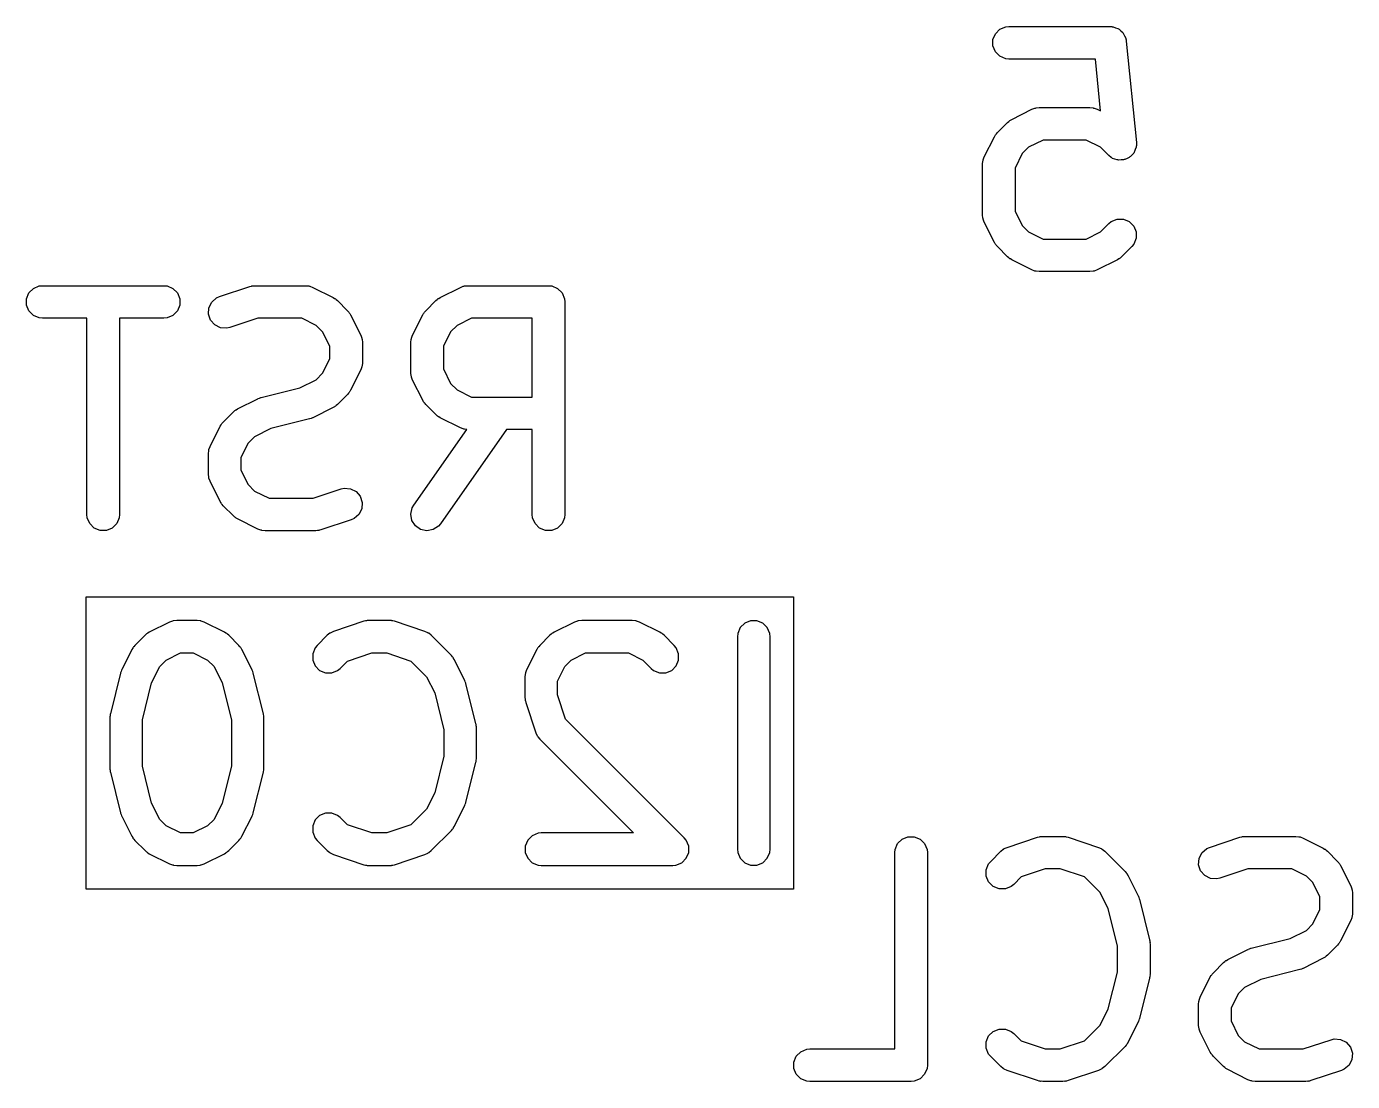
# Model space of a CAD drawing. Extents: x 172.1 to 201.5, y -105.2 to -85.7.
# Drawn here: x 172.11 to 178.35, y -90.67 to -85.71 of the extents above; entities that cross this region are included whole.
import ezdxf

# ---------------------------------------------------------------- set-up
doc = ezdxf.new("R2010")
doc.units = 0
doc.layers.add('BLACK', color=7, linetype='CONTINUOUS')

msp = doc.modelspace()

# ---------------------------------------------------------------- linework, layer by layer
at = {"layer": 'BLACK', "linetype": 'CONTINUOUS'}
for p, q in [((176.656027, -85.773539), (176.66745, -85.745962)), ((176.66745, -85.745962), (176.688556, -85.724856)), ((176.688556, -85.724856), (176.716133, -85.713433)), ((176.716133, -85.713433), (176.731057, -85.711963)), ((176.731057, -85.711963), (177.207247, -85.711963)), ((177.207247, -85.711963), (177.212765, -85.712506)), ((177.212765, -85.712506), (177.214631, -85.71232)), ((177.214631, -85.71232), (177.216453, -85.712869)), ((177.216453, -85.712869), (177.222171, -85.713433)), ((177.222171, -85.713433), (177.232503, -85.717712)), ((177.232503, -85.717712), (177.243208, -85.720943)), ((177.243208, -85.720943), (177.246188, -85.723381)), ((177.246188, -85.723381), (177.249748, -85.724856)), ((177.249748, -85.724856), (177.257657, -85.732765)), ((177.257657, -85.732765), (177.266309, -85.739844)), ((177.266309, -85.739844), (177.268129, -85.743237)), ((177.268129, -85.743237), (177.270854, -85.745962)), ((177.270854, -85.745962), (177.275132, -85.756291)), ((177.275132, -85.756291), (177.28042, -85.766147)), ((177.28042, -85.766147), (177.281549, -85.771782)), ((176.656027, -85.803387), (176.656027, -85.773539)), ((176.66745, -85.830964), (176.656027, -85.803387)), ((177.281549, -85.771782), (177.282277, -85.773539)), ((177.282277, -85.773539), (177.282277, -85.775412)), ((177.282277, -85.775412), (177.283367, -85.780851)), ((177.283367, -85.780851), (177.330986, -86.257041)), ((176.688556, -85.85207), (176.66745, -85.830964)), ((176.716133, -85.863493), (176.688556, -85.85207)), ((176.731057, -85.864963), (176.716133, -85.863493)), ((177.138016, -85.864963), (176.731057, -85.864963)), ((177.162429, -86.109095), (177.138016, -85.864963)), ((176.744464, -86.14861), (176.839702, -86.100991)), ((176.839702, -86.100991), (176.853708, -86.095632)), ((176.853708, -86.095632), (176.856449, -86.095437)), ((176.856449, -86.095437), (176.85899, -86.094385)), ((176.85899, -86.094385), (176.873914, -86.092915)), ((176.873914, -86.092915), (177.112009, -86.092915)), ((177.112009, -86.092915), (177.126933, -86.094385)), ((177.126933, -86.094385), (177.129473, -86.095437)), ((177.129473, -86.095437), (177.132215, -86.095632)), ((177.132215, -86.095632), (177.146221, -86.100991)), ((177.146221, -86.100991), (177.162429, -86.109095)), ((176.676963, -86.210559), (176.724582, -86.162941)), ((176.724582, -86.162941), (176.730448, -86.158125)), ((176.730448, -86.158125), (176.731773, -86.156599)), ((176.731773, -86.156599), (176.734074, -86.15515)), ((176.734074, -86.15515), (176.736174, -86.153427)), ((176.736174, -86.153427), (176.738039, -86.152654)), ((176.738039, -86.152654), (176.744464, -86.14861)), ((176.615014, -86.325679), (176.662633, -86.230441)), ((176.662633, -86.230441), (176.666678, -86.224014)), ((176.666678, -86.224014), (176.66745, -86.222152)), ((176.66745, -86.222152), (176.669171, -86.220053)), ((176.669171, -86.220053), (176.670622, -86.21775)), ((176.670622, -86.21775), (176.672148, -86.216425)), ((176.672148, -86.216425), (176.676963, -86.210559)), ((176.891974, -86.245915), (176.82399, -86.279906)), ((177.093949, -86.245915), (176.891974, -86.245915)), ((177.161931, -86.279906), (177.093949, -86.245915)), ((177.330986, -86.257041), (177.331009, -86.272037)), ((176.609655, -86.339685), (176.615014, -86.325679)), ((176.793929, -86.309968), (176.759938, -86.377951)), ((176.82399, -86.279906), (176.793929, -86.309968)), ((177.200772, -86.318746), (177.161931, -86.279906)), ((177.212364, -86.32826), (177.200772, -86.318746)), ((177.215925, -86.329735), (177.212364, -86.32826)), ((177.218905, -86.332173), (177.215925, -86.329735)), ((177.297367, -86.32826), (177.28704, -86.332536)), ((177.300091, -86.325535), (177.297367, -86.32826)), ((177.303485, -86.323715), (177.300091, -86.325535)), ((177.310563, -86.315063), (177.303485, -86.323715)), ((177.318473, -86.307154), (177.310563, -86.315063)), ((177.319947, -86.303594), (177.318473, -86.307154)), ((177.322386, -86.300614), (177.319947, -86.303594)), ((177.325617, -86.289904), (177.322386, -86.300614)), ((177.329895, -86.279577), (177.325617, -86.289904)), ((177.331009, -86.272037), (177.329895, -86.275728)), ((177.329895, -86.275728), (177.329895, -86.279577)), ((176.606938, -86.359891), (176.608408, -86.344967)), ((176.606938, -86.597986), (176.606938, -86.359891)), ((176.608408, -86.344967), (176.60946, -86.342426)), ((176.60946, -86.342426), (176.609655, -86.339685)), ((176.759938, -86.377951), (176.759938, -86.579926)), ((177.229611, -86.335403), (177.218905, -86.332173)), ((177.239941, -86.339682), (177.229611, -86.335403)), ((177.24379, -86.339682), (177.239941, -86.339682)), ((177.247482, -86.340796), (177.24379, -86.339682)), ((177.258622, -86.339682), (177.247482, -86.340796)), ((177.26979, -86.339682), (177.258622, -86.339682)), ((177.273344, -86.338209), (177.26979, -86.339682)), ((177.277182, -86.337826), (177.273344, -86.338209)), ((177.28704, -86.332536), (177.277182, -86.337826)), ((176.608408, -86.61291), (176.606938, -86.597986)), ((176.60946, -86.61545), (176.608408, -86.61291)), ((176.609655, -86.618192), (176.60946, -86.61545)), ((176.615014, -86.632198), (176.609655, -86.618192)), ((176.662633, -86.727436), (176.615014, -86.632198)), ((176.759938, -86.579926), (176.79393, -86.64791)), ((177.161932, -86.677971), (177.200772, -86.639131)), ((177.200772, -86.639131), (177.212364, -86.629617)), ((177.212364, -86.629617), (177.239941, -86.618195)), ((177.239941, -86.618195), (177.269789, -86.618194)), ((177.269789, -86.618194), (177.297367, -86.629617)), ((177.297367, -86.629617), (177.318473, -86.650722)), ((176.79393, -86.64791), (176.82399, -86.677971)), ((176.82399, -86.677971), (176.891974, -86.711963)), ((177.093949, -86.711963), (177.161932, -86.677971)), ((177.318473, -86.650722), (177.329895, -86.678299)), ((177.329895, -86.678299), (177.329896, -86.708148)), ((176.666675, -86.733858), (176.662633, -86.727436)), ((176.667449, -86.735725), (176.666675, -86.733858)), ((176.669173, -86.737826), (176.667449, -86.735725)), ((176.670622, -86.740127), (176.669173, -86.737826)), ((176.672148, -86.74145), (176.670622, -86.740127)), ((176.676963, -86.747317), (176.672148, -86.74145)), ((176.724582, -86.794937), (176.676963, -86.747317)), ((176.891974, -86.711963), (177.093949, -86.711963)), ((177.30896, -86.747317), (177.261341, -86.794937)), ((177.318473, -86.735725), (177.30896, -86.747317)), ((177.329896, -86.708148), (177.318473, -86.735725)), ((176.730448, -86.799752), (176.724582, -86.794937)), ((176.731773, -86.801279), (176.730448, -86.799752)), ((176.734074, -86.802727), (176.731773, -86.801279)), ((176.736174, -86.804451), (176.734074, -86.802727)), ((176.738039, -86.805223), (176.736174, -86.804451)), ((176.744464, -86.809268), (176.738039, -86.805223)), ((176.839702, -86.856887), (176.744464, -86.809268)), ((177.241459, -86.809268), (177.146221, -86.856887)), ((177.247883, -86.805223), (177.241459, -86.809268)), ((177.249749, -86.804451), (177.247883, -86.805223)), ((177.251848, -86.802727), (177.249749, -86.804451)), ((177.25415, -86.801279), (177.251848, -86.802727)), ((177.255474, -86.799752), (177.25415, -86.801279)), ((177.261341, -86.794937), (177.255474, -86.799752)), ((176.853708, -86.862246), (176.839702, -86.856887)), ((176.856449, -86.86244), (176.853708, -86.862246)), ((176.85899, -86.863493), (176.856449, -86.86244)), ((176.873914, -86.864963), (176.85899, -86.863493)), ((177.112009, -86.864963), (176.873914, -86.864963)), ((177.126933, -86.863493), (177.112009, -86.864963)), ((177.129473, -86.86244), (177.126933, -86.863493)), ((177.132215, -86.862246), (177.129473, -86.86244)), ((177.146221, -86.856887), (177.132215, -86.862246)), ((172.121088, -86.965162), (172.142194, -86.944056)), ((172.142194, -86.944056), (172.169771, -86.932633)), ((172.169771, -86.932633), (172.184695, -86.931163)), ((172.184695, -86.931163), (172.756123, -86.931163)), ((172.756123, -86.931163), (172.771047, -86.932633)), ((172.771047, -86.932633), (172.798624, -86.944056)), ((172.798624, -86.944056), (172.81973, -86.965162)), ((173.017647, -86.982708), (173.160503, -86.935089)), ((173.160503, -86.935089), (173.167905, -86.933405)), ((173.167905, -86.933405), (173.169771, -86.932633)), ((173.169771, -86.932633), (173.172476, -86.932366)), ((173.172476, -86.932366), (173.175126, -86.931764)), ((173.175126, -86.931764), (173.17714, -86.931907)), ((173.17714, -86.931907), (173.184695, -86.931163)), ((173.184695, -86.931163), (173.42279, -86.931163)), ((173.42279, -86.931163), (173.437714, -86.932633)), ((173.437714, -86.932633), (173.440254, -86.933685)), ((173.440254, -86.933685), (173.442996, -86.93388)), ((173.442996, -86.93388), (173.457002, -86.939239)), ((173.457002, -86.939239), (173.55224, -86.986858)), ((174.055245, -86.986858), (174.150483, -86.939239)), ((174.150483, -86.939239), (174.164489, -86.93388)), ((174.164489, -86.93388), (174.16723, -86.933685)), ((174.16723, -86.933685), (174.169771, -86.932633)), ((174.169771, -86.932633), (174.184695, -86.931163)), ((174.184695, -86.931163), (174.565647, -86.931163)), ((174.565647, -86.931163), (174.580571, -86.932633)), ((174.580571, -86.932633), (174.608148, -86.944056)), ((174.608148, -86.944056), (174.629254, -86.965162)), ((172.109665, -86.992739), (172.121088, -86.965162)), ((172.109665, -87.022587), (172.109665, -86.992739)), ((172.81973, -86.965162), (172.831153, -86.992739)), ((172.831153, -86.992739), (172.831153, -87.022587)), ((172.968055, -87.035076), (172.981404, -87.008379)), ((172.981404, -87.008379), (173.003953, -86.988822)), ((173.003953, -86.988822), (173.017647, -86.982708)), ((173.55224, -86.986858), (173.558666, -86.990903)), ((173.558666, -86.990903), (173.560529, -86.991675)), ((173.560529, -86.991675), (173.562627, -86.993396)), ((173.562627, -86.993396), (173.564931, -86.994847)), ((173.564931, -86.994847), (173.566255, -86.996373)), ((173.566255, -86.996373), (173.572122, -87.001188)), ((173.572122, -87.001188), (173.61974, -87.048807)), ((173.987744, -87.048807), (174.035363, -87.001189)), ((174.035363, -87.001189), (174.041229, -86.996373)), ((174.041229, -86.996373), (174.042554, -86.994847)), ((174.042554, -86.994847), (174.044855, -86.993398)), ((174.044855, -86.993398), (174.046955, -86.991675)), ((174.046955, -86.991675), (174.04882, -86.990902)), ((174.04882, -86.990902), (174.055245, -86.986858)), ((174.629254, -86.965162), (174.640677, -86.992739)), ((174.640677, -86.992739), (174.642147, -87.007663)), ((174.642147, -87.007663), (174.642147, -88.007663)), ((172.121088, -87.050164), (172.109665, -87.022587)), ((172.142194, -87.07127), (172.121088, -87.050164)), ((172.169771, -87.082693), (172.142194, -87.07127)), ((172.798624, -87.07127), (172.771047, -87.082693)), ((172.81973, -87.050164), (172.798624, -87.07127)), ((172.831153, -87.022587), (172.81973, -87.050164)), ((172.965939, -87.06485), (172.968055, -87.035076)), ((172.975378, -87.093167), (172.965939, -87.06485)), ((173.61974, -87.048807), (173.624555, -87.054673)), ((173.624555, -87.054673), (173.626082, -87.055998)), ((173.626082, -87.055998), (173.62753, -87.058299)), ((173.62753, -87.058299), (173.629254, -87.060399)), ((173.629254, -87.060399), (173.630026, -87.062264)), ((173.630026, -87.062264), (173.634071, -87.068689)), ((173.634071, -87.068689), (173.68169, -87.163927)), ((173.925795, -87.163927), (173.973414, -87.068689)), ((173.973414, -87.068689), (173.977459, -87.062262)), ((173.977459, -87.062262), (173.978231, -87.0604)), ((173.978231, -87.0604), (173.979952, -87.058301)), ((173.979952, -87.058301), (173.981403, -87.055998)), ((173.981403, -87.055998), (173.982929, -87.054673)), ((173.982929, -87.054673), (173.987744, -87.048807)), ((172.184695, -87.084163), (172.169771, -87.082693)), ((172.393909, -87.084163), (172.184695, -87.084163)), ((172.393909, -88.007663), (172.393909, -87.084163)), ((172.756123, -87.084163), (172.546909, -87.084163)), ((172.546909, -87.084163), (172.546909, -88.007663)), ((172.771047, -87.082693), (172.756123, -87.084163)), ((172.994935, -87.115716), (172.975378, -87.093167)), ((173.021632, -87.129065), (172.994935, -87.115716)), ((173.051406, -87.131181), (173.021632, -87.129065)), ((173.066029, -87.127856), (173.051406, -87.131181)), ((173.197108, -87.084163), (173.066029, -87.127856)), ((173.40473, -87.084163), (173.197108, -87.084163)), ((173.472712, -87.118154), (173.40473, -87.084163)), ((173.502774, -87.148215), (173.472712, -87.118154)), ((174.134771, -87.118154), (174.10471, -87.148216)), ((174.202755, -87.084163), (174.134771, -87.118154)), ((174.489147, -87.084163), (174.202755, -87.084163)), ((174.489147, -87.454972), (174.489147, -87.084163)), ((173.536766, -87.216199), (173.502774, -87.148215)), ((173.68169, -87.163927), (173.687049, -87.177933)), ((173.687049, -87.177933), (173.687243, -87.180674)), ((173.687243, -87.180674), (173.688296, -87.183215)), ((173.688296, -87.183215), (173.689766, -87.198139)), ((173.689766, -87.198139), (173.689766, -87.293377)), ((173.917719, -87.198139), (173.919189, -87.183215)), ((173.917719, -87.340996), (173.917719, -87.198139)), ((173.919189, -87.183215), (173.920241, -87.180674)), ((173.920241, -87.180674), (173.920436, -87.177933)), ((173.920436, -87.177933), (173.925795, -87.163927)), ((174.10471, -87.148216), (174.070719, -87.216199)), ((173.536766, -87.275317), (173.536766, -87.216199)), ((174.070719, -87.216199), (174.070719, -87.322936)), ((173.502774, -87.3433), (173.536766, -87.275317)), ((173.68169, -87.327589), (173.634071, -87.422827)), ((173.687049, -87.313583), (173.68169, -87.327589)), ((173.687243, -87.310841), (173.687049, -87.313583)), ((173.688296, -87.308301), (173.687243, -87.310841)), ((173.689766, -87.293377), (173.688296, -87.308301)), ((174.070719, -87.322936), (174.10471, -87.390918)), ((173.396088, -87.411674), (173.472712, -87.373361)), ((173.472712, -87.373361), (173.502774, -87.3433)), ((173.919189, -87.35592), (173.917719, -87.340996)), ((173.920241, -87.35846), (173.919189, -87.35592)), ((173.920436, -87.361202), (173.920241, -87.35846)), ((173.925795, -87.375208), (173.920436, -87.361202)), ((173.973414, -87.470446), (173.925795, -87.375208)), ((173.21376, -87.457256), (173.396088, -87.411674)), ((173.61974, -87.442709), (173.572122, -87.490328)), ((173.624555, -87.436842), (173.61974, -87.442709)), ((173.626082, -87.435518), (173.624555, -87.436842)), ((173.62753, -87.433216), (173.626082, -87.435518)), ((173.629254, -87.431117), (173.62753, -87.433216)), ((173.630026, -87.429251), (173.629254, -87.431117)), ((173.634071, -87.422827), (173.630026, -87.429251)), ((174.10471, -87.390918), (174.134771, -87.42098)), ((174.134771, -87.42098), (174.202755, -87.454972)), ((173.094574, -87.515484), (173.096439, -87.514711)), ((173.096439, -87.514711), (173.102864, -87.510667)), ((173.102864, -87.510667), (173.198102, -87.463048)), ((173.198102, -87.463048), (173.199196, -87.462629)), ((173.199196, -87.462629), (173.199638, -87.462302)), ((173.199638, -87.462302), (173.205892, -87.460067)), ((173.205892, -87.460067), (173.212108, -87.457689)), ((173.212108, -87.457689), (173.212657, -87.457649)), ((173.212657, -87.457649), (173.21376, -87.457256)), ((173.55224, -87.504658), (173.457002, -87.552277)), ((173.558666, -87.500612), (173.55224, -87.504658)), ((173.560529, -87.499841), (173.558666, -87.500612)), ((173.562627, -87.498119), (173.560529, -87.499841)), ((173.564931, -87.496669), (173.562627, -87.498119)), ((173.566255, -87.495142), (173.564931, -87.496669)), ((173.572122, -87.490328), (173.566255, -87.495142)), ((173.977459, -87.476872), (173.973414, -87.470446)), ((173.978231, -87.478735), (173.977459, -87.476872)), ((173.979952, -87.480833), (173.978231, -87.478735)), ((173.981403, -87.483137), (173.979952, -87.480833)), ((173.982929, -87.484461), (173.981403, -87.483137)), ((173.987744, -87.490328), (173.982929, -87.484461)), ((174.035363, -87.537946), (173.987744, -87.490328)), ((174.202755, -87.454972), (174.489147, -87.454972)), ((173.030548, -87.578482), (173.035363, -87.572616)), ((173.035363, -87.572616), (173.082982, -87.524998)), ((173.082982, -87.524998), (173.088848, -87.520182)), ((173.088848, -87.520182), (173.090173, -87.518656)), ((173.090173, -87.518656), (173.092474, -87.517207)), ((173.092474, -87.517207), (173.094574, -87.515484)), ((173.441344, -87.558069), (173.259016, -87.603651)), ((173.442446, -87.557675), (173.441344, -87.558069)), ((173.442996, -87.557636), (173.442446, -87.557675)), ((173.449211, -87.555257), (173.442996, -87.557636)), ((173.455466, -87.553023), (173.449211, -87.555257)), ((173.455907, -87.552695), (173.455466, -87.553023)), ((173.457002, -87.552277), (173.455907, -87.552695)), ((174.041229, -87.542761), (174.035363, -87.537946)), ((174.042554, -87.544288), (174.041229, -87.542761)), ((174.044855, -87.545736), (174.042554, -87.544288)), ((174.046955, -87.54746), (174.044855, -87.545736)), ((174.04882, -87.548232), (174.046955, -87.54746)), ((174.055245, -87.552277), (174.04882, -87.548232)), ((174.150483, -87.599896), (174.055245, -87.552277)), ((172.973414, -87.687736), (173.021033, -87.592498)), ((173.021033, -87.592498), (173.025078, -87.586071)), ((173.025078, -87.586071), (173.02585, -87.584209)), ((173.02585, -87.584209), (173.027571, -87.58211)), ((173.027571, -87.58211), (173.029022, -87.579807)), ((173.029022, -87.579807), (173.030548, -87.578482)), ((173.259016, -87.603651), (173.18239, -87.641963)), ((173.931548, -87.963793), (174.180884, -87.607596)), ((174.367382, -87.607972), (174.05689, -88.051533)), ((174.164489, -87.605255), (174.150483, -87.599896)), ((174.16723, -87.605449), (174.164489, -87.605255)), ((174.169771, -87.606502), (174.16723, -87.605449)), ((174.180884, -87.607596), (174.169771, -87.606502)), ((174.489147, -87.607972), (174.367382, -87.607972)), ((174.489147, -88.007663), (174.489147, -87.607972)), ((172.96786, -87.704483), (172.968055, -87.701742)), ((172.968055, -87.701742), (172.973414, -87.687736)), ((173.152329, -87.672025), (173.118338, -87.740008)), ((173.18239, -87.641963), (173.152329, -87.672025)), ((172.965338, -87.721948), (172.966808, -87.707024)), ((172.965338, -87.817186), (172.965338, -87.721948)), ((172.966808, -87.707024), (172.96786, -87.704483)), ((173.118338, -87.740008), (173.118338, -87.799126)), ((172.966808, -87.83211), (172.965338, -87.817186)), ((173.118338, -87.799126), (173.15233, -87.86711)), ((172.96786, -87.83465), (172.966808, -87.83211)), ((172.968055, -87.837392), (172.96786, -87.83465)), ((172.973414, -87.851398), (172.968055, -87.837392)), ((173.021033, -87.946636), (172.973414, -87.851398)), ((173.15233, -87.86711), (173.18239, -87.897171)), ((173.457996, -87.931163), (173.589074, -87.88747)), ((173.589074, -87.88747), (173.603697, -87.884145)), ((173.603697, -87.884145), (173.633471, -87.886261)), ((173.633471, -87.886261), (173.660168, -87.89961)), ((173.025075, -87.953058), (173.021033, -87.946636)), ((173.18239, -87.897171), (173.250374, -87.931163)), ((173.250374, -87.931163), (173.457996, -87.931163)), ((173.660168, -87.89961), (173.679726, -87.922159)), ((173.679726, -87.922159), (173.689165, -87.950476)), ((173.689165, -87.950476), (173.687048, -87.98025)), ((172.395379, -88.022587), (172.393909, -88.007663)), ((172.546909, -88.007663), (172.545439, -88.022587)), ((173.025849, -87.954925), (173.025075, -87.953058)), ((173.027573, -87.957026), (173.025849, -87.954925)), ((173.029022, -87.959327), (173.027573, -87.957026)), ((173.030548, -87.96065), (173.029022, -87.959327)), ((173.035363, -87.966517), (173.030548, -87.96065)), ((173.082982, -88.014137), (173.035363, -87.966517)), ((173.6737, -88.006947), (173.65115, -88.026504)), ((173.687048, -87.98025), (173.6737, -88.006947)), ((173.917737, -88.006005), (173.924194, -87.976862)), ((173.922925, -88.035399), (173.917737, -88.006005)), ((173.924194, -87.976862), (173.931548, -87.963793)), ((174.490617, -88.022587), (174.489147, -88.007663)), ((174.642147, -88.007663), (174.640677, -88.022587)), ((172.406802, -88.050164), (172.395379, -88.022587)), ((172.427908, -88.07127), (172.406802, -88.050164)), ((172.455485, -88.082693), (172.427908, -88.07127)), ((172.51291, -88.07127), (172.485333, -88.082693)), ((172.534016, -88.050164), (172.51291, -88.07127)), ((172.545439, -88.022587), (172.534016, -88.050164)), ((173.088848, -88.018952), (173.082982, -88.014137)), ((173.090173, -88.020479), (173.088848, -88.018952)), ((173.092474, -88.021927), (173.090173, -88.020479)), ((173.094574, -88.023651), (173.092474, -88.021927)), ((173.096439, -88.024423), (173.094574, -88.023651)), ((173.102864, -88.028468), (173.096439, -88.024423)), ((173.198102, -88.076087), (173.102864, -88.028468)), ((173.212108, -88.081446), (173.198102, -88.076087)), ((173.637457, -88.032618), (173.4946, -88.080237)), ((173.65115, -88.026504), (173.637457, -88.032618)), ((173.938966, -88.060572), (173.922925, -88.035399)), ((173.963418, -88.077688), (173.938966, -88.060572)), ((174.047128, -88.062916), (174.021955, -88.078957)), ((174.05689, -88.051533), (174.047128, -88.062916)), ((174.50204, -88.050164), (174.490617, -88.022587)), ((174.523146, -88.07127), (174.50204, -88.050164)), ((174.550723, -88.082693), (174.523146, -88.07127)), ((174.608148, -88.07127), (174.580571, -88.082693)), ((174.629254, -88.050164), (174.608148, -88.07127)), ((174.640677, -88.022587), (174.629254, -88.050164)), ((172.485333, -88.082693), (172.455485, -88.082693)), ((173.214849, -88.08164), (173.212108, -88.081446)), ((173.21739, -88.082693), (173.214849, -88.08164)), ((173.232314, -88.084163), (173.21739, -88.082693)), ((173.470409, -88.084163), (173.232314, -88.084163)), ((173.477963, -88.083418), (173.470409, -88.084163)), ((173.479977, -88.083562), (173.477963, -88.083418)), ((173.482626, -88.082959), (173.479977, -88.083562)), ((173.485333, -88.082693), (173.482626, -88.082959)), ((173.4872, -88.081919), (173.485333, -88.082693)), ((173.4946, -88.080237), (173.4872, -88.081919)), ((173.992561, -88.084145), (173.963418, -88.077688)), ((174.021955, -88.078957), (173.992561, -88.084145)), ((174.580571, -88.082693), (174.550723, -88.082693)), ((172.390856, -89.770074), (172.390856, -88.394852)), ((172.390856, -88.394852), (175.718458, -88.394852)), ((175.718458, -88.394852), (175.718458, -89.770074)), ((172.796356, -88.50868), (172.78235, -88.514039)), ((172.799097, -88.508485), (172.796356, -88.50868)), ((172.801638, -88.507433), (172.799097, -88.508485)), ((172.816562, -88.505963), (172.801638, -88.507433)), ((172.9118, -88.505963), (172.816562, -88.505963)), ((172.926724, -88.507433), (172.9118, -88.505963)), ((172.929264, -88.508485), (172.926724, -88.507433)), ((172.932006, -88.50868), (172.929264, -88.508485)), ((172.946012, -88.514039), (172.932006, -88.50868)), ((173.697132, -88.509889), (173.554276, -88.557508)), ((173.704534, -88.508205), (173.697132, -88.509889)), ((173.7064, -88.507433), (173.704534, -88.508205)), ((173.709105, -88.507166), (173.7064, -88.507433)), ((173.711755, -88.506564), (173.709105, -88.507166)), ((173.713769, -88.506707), (173.711755, -88.506564)), ((173.721324, -88.505963), (173.713769, -88.506707)), ((173.816562, -88.505963), (173.721324, -88.505963)), ((173.824116, -88.506707), (173.816562, -88.505963)), ((173.82613, -88.506564), (173.824116, -88.506707)), ((173.828779, -88.507166), (173.82613, -88.506564)), ((173.831486, -88.507433), (173.828779, -88.507166)), ((173.833353, -88.508206), (173.831486, -88.507433)), ((173.840753, -88.509889), (173.833353, -88.508206)), ((173.98361, -88.557508), (173.840753, -88.509889)), ((174.701118, -88.50868), (174.687112, -88.514039)), ((174.703859, -88.508485), (174.701118, -88.50868)), ((174.7064, -88.507433), (174.703859, -88.508485)), ((174.721324, -88.505963), (174.7064, -88.507433)), ((174.959419, -88.505963), (174.721324, -88.505963)), ((174.974343, -88.507433), (174.959419, -88.505963)), ((174.976883, -88.508485), (174.974343, -88.507433)), ((174.979625, -88.50868), (174.976883, -88.508485)), ((174.993631, -88.514039), (174.979625, -88.50868)), ((175.515923, -88.507433), (175.488346, -88.518856)), ((175.545771, -88.507433), (175.515923, -88.507433)), ((175.573348, -88.518856), (175.545771, -88.507433)), ((172.673096, -88.571173), (172.66723, -88.575989)), ((172.674421, -88.569647), (172.673096, -88.571173)), ((172.676722, -88.568198), (172.674421, -88.569647)), ((172.678822, -88.566475), (172.676722, -88.568198)), ((172.680687, -88.565702), (172.678822, -88.566475)), ((172.687112, -88.561658), (172.680687, -88.565702)), ((172.78235, -88.514039), (172.687112, -88.561658)), ((173.04125, -88.561658), (172.946012, -88.514039)), ((173.047676, -88.565703), (173.04125, -88.561658)), ((173.049539, -88.566475), (173.047676, -88.565703)), ((173.051637, -88.568196), (173.049539, -88.566475)), ((173.053941, -88.569647), (173.051637, -88.568196)), ((173.055265, -88.571173), (173.053941, -88.569647)), ((173.061132, -88.575988), (173.055265, -88.571173)), ((173.535965, -88.566475), (173.524373, -88.575989)), ((173.538505, -88.565422), (173.535965, -88.566475)), ((173.540582, -88.563622), (173.538505, -88.565422)), ((173.554276, -88.557508), (173.540582, -88.563622)), ((173.997303, -88.563622), (173.98361, -88.557508)), ((173.999379, -88.565422), (173.997303, -88.563622)), ((174.00192, -88.566475), (173.999379, -88.565422)), ((174.013513, -88.575988), (174.00192, -88.566475)), ((174.577858, -88.571173), (174.571992, -88.575989)), ((174.579183, -88.569647), (174.577858, -88.571173)), ((174.581484, -88.568198), (174.579183, -88.569647)), ((174.583584, -88.566475), (174.581484, -88.568198)), ((174.585449, -88.565702), (174.583584, -88.566475)), ((174.591874, -88.561658), (174.585449, -88.565702)), ((174.687112, -88.514039), (174.591874, -88.561658)), ((175.088869, -88.561658), (174.993631, -88.514039)), ((175.095295, -88.565703), (175.088869, -88.561658)), ((175.097158, -88.566475), (175.095295, -88.565703)), ((175.099256, -88.568196), (175.097158, -88.566475)), ((175.10156, -88.569647), (175.099256, -88.568196)), ((175.102884, -88.571173), (175.10156, -88.569647)), ((175.108751, -88.575988), (175.102884, -88.571173)), ((175.455817, -88.567539), (175.454347, -88.582463)), ((175.46724, -88.539962), (175.455817, -88.567539)), ((175.488346, -88.518856), (175.46724, -88.539962)), ((175.594454, -88.539962), (175.573348, -88.518856)), ((175.605877, -88.567539), (175.594454, -88.539962)), ((175.607347, -88.582463), (175.605877, -88.567539)), ((172.609326, -88.637062), (172.605281, -88.643489)), ((172.610098, -88.6352), (172.609326, -88.637062)), ((172.611819, -88.633101), (172.610098, -88.6352)), ((172.61327, -88.630798), (172.611819, -88.633101)), ((172.614796, -88.629473), (172.61327, -88.630798)), ((172.619611, -88.623607), (172.614796, -88.629473)), ((172.66723, -88.575989), (172.619611, -88.623607)), ((173.10875, -88.623607), (173.061132, -88.575988)), ((173.113565, -88.629473), (173.10875, -88.623607)), ((173.115092, -88.630798), (173.113565, -88.629473)), ((173.11654, -88.633099), (173.115092, -88.630798)), ((173.118264, -88.635199), (173.11654, -88.633099)), ((173.119036, -88.637064), (173.118264, -88.635199)), ((173.123081, -88.643489), (173.119036, -88.637064)), ((173.467241, -88.6352), (173.455818, -88.662777)), ((173.476754, -88.623607), (173.467241, -88.6352)), ((173.524373, -88.575989), (173.476754, -88.623607)), ((174.108751, -88.671226), (174.013513, -88.575988)), ((174.514088, -88.637062), (174.510043, -88.643489)), ((174.51486, -88.6352), (174.514088, -88.637062)), ((174.516581, -88.633101), (174.51486, -88.6352)), ((174.518032, -88.630798), (174.516581, -88.633101)), ((174.519558, -88.629473), (174.518032, -88.630798)), ((174.524373, -88.623607), (174.519558, -88.629473)), ((174.571992, -88.575989), (174.524373, -88.623607)), ((175.156369, -88.623607), (175.108751, -88.575988)), ((175.165883, -88.635199), (175.156369, -88.623607)), ((175.177305, -88.662776), (175.165883, -88.635199)), ((175.454347, -88.582463), (175.454347, -89.582463)), ((175.607347, -89.582463), (175.607347, -88.582463)), ((172.605281, -88.643489), (172.557662, -88.738727)), ((172.736577, -88.723016), (172.766638, -88.692954)), ((172.766638, -88.692954), (172.834622, -88.658963)), ((172.834622, -88.658963), (172.89374, -88.658963)), ((172.89374, -88.658963), (172.961722, -88.692954)), ((172.961722, -88.692954), (172.991784, -88.723015)), ((173.1707, -88.738727), (173.123081, -88.643489)), ((173.455818, -88.662777), (173.455818, -88.692625)), ((173.455818, -88.692625), (173.467241, -88.720202)), ((173.584942, -88.731795), (173.619791, -88.696944)), ((173.619791, -88.696944), (173.733737, -88.658963)), ((173.733737, -88.658963), (173.804149, -88.658963)), ((173.804149, -88.658963), (173.918093, -88.696944)), ((173.918093, -88.696944), (173.991785, -88.770636)), ((174.113565, -88.677092), (174.108751, -88.671226)), ((174.115092, -88.678417), (174.113565, -88.677092)), ((174.116542, -88.68072), (174.115092, -88.678417)), ((174.118264, -88.682819), (174.116542, -88.68072)), ((174.119035, -88.684681), (174.118264, -88.682819)), ((174.123081, -88.691108), (174.119035, -88.684681)), ((174.1707, -88.786346), (174.123081, -88.691108)), ((174.510043, -88.643489), (174.462424, -88.738727)), ((174.641339, -88.723016), (174.6714, -88.692954)), ((174.6714, -88.692954), (174.739384, -88.658963)), ((174.739384, -88.658963), (174.941359, -88.658963)), ((174.941359, -88.658963), (175.009341, -88.692954)), ((175.009341, -88.692954), (175.048182, -88.731794)), ((175.165883, -88.720202), (175.177305, -88.692625)), ((175.177305, -88.692625), (175.177305, -88.662776)), ((172.55187, -88.754385), (172.504251, -88.944861)), ((172.552263, -88.753282), (172.55187, -88.754385)), ((172.552303, -88.752733), (172.552263, -88.753282)), ((172.554681, -88.746517), (172.552303, -88.752733)), ((172.556916, -88.740263), (172.554681, -88.746517)), ((172.557243, -88.739821), (172.556916, -88.740263)), ((172.557662, -88.738727), (172.557243, -88.739821)), ((172.698265, -88.799641), (172.736577, -88.723016)), ((172.991784, -88.723015), (173.030097, -88.799641)), ((173.171118, -88.739821), (173.1707, -88.738727)), ((173.171446, -88.740263), (173.171118, -88.739821)), ((173.17368, -88.746517), (173.171446, -88.740263)), ((173.176059, -88.752733), (173.17368, -88.746517)), ((173.176098, -88.753282), (173.176059, -88.752733)), ((173.176492, -88.754385), (173.176098, -88.753282)), ((173.224111, -88.944861), (173.176492, -88.754385)), ((173.467241, -88.720202), (173.488347, -88.741308)), ((173.488347, -88.741308), (173.515924, -88.752731)), ((173.515924, -88.752731), (173.545772, -88.752731)), ((173.545772, -88.752731), (173.573349, -88.741308)), ((173.573349, -88.741308), (173.584942, -88.731795)), ((174.455818, -88.758015), (174.454348, -88.772939)), ((174.45687, -88.755474), (174.455818, -88.758015)), ((174.457065, -88.752733), (174.45687, -88.755474)), ((174.462424, -88.738727), (174.457065, -88.752733)), ((174.607348, -88.790999), (174.641339, -88.723016)), ((175.048182, -88.731794), (175.059774, -88.741308)), ((175.059774, -88.741308), (175.087351, -88.75273)), ((175.087351, -88.75273), (175.1172, -88.75273)), ((175.1172, -88.75273), (175.144777, -88.741308)), ((175.144777, -88.741308), (175.165883, -88.720202)), ((172.654967, -88.972833), (172.698265, -88.799641)), ((173.030097, -88.799641), (173.073395, -88.972833)), ((173.991785, -88.770636), (174.030097, -88.84726)), ((174.171118, -88.78744), (174.1707, -88.786346)), ((174.171446, -88.787882), (174.171118, -88.78744)), ((174.17368, -88.794136), (174.171446, -88.787882)), ((174.176059, -88.800352), (174.17368, -88.794136)), ((174.176098, -88.800901), (174.176059, -88.800352)), ((174.176492, -88.802004), (174.176098, -88.800901)), ((174.224111, -88.99248), (174.176492, -88.802004)), ((174.454348, -88.772939), (174.454348, -88.868177)), ((174.607348, -88.855763), (174.607348, -88.790999)), ((174.030097, -88.84726), (174.073395, -89.020452)), ((174.454348, -88.868177), (174.455092, -88.875731)), ((174.455092, -88.875731), (174.454949, -88.877745)), ((174.454949, -88.877745), (174.455551, -88.880394)), ((174.455551, -88.880394), (174.455818, -88.883101)), ((174.455818, -88.883101), (174.456591, -88.884968)), ((174.456591, -88.884968), (174.458274, -88.892368)), ((174.645329, -88.969708), (174.607348, -88.855763)), ((172.503437, -88.948491), (172.502883, -88.954114)), ((172.503868, -88.947449), (172.503437, -88.948491)), ((172.504251, -88.944861), (172.503868, -88.947449)), ((173.224493, -88.947449), (173.224111, -88.944861)), ((173.224925, -88.948491), (173.224493, -88.947449)), ((173.225478, -88.954114), (173.224925, -88.948491)), ((174.458274, -88.892368), (174.505893, -89.035225)), ((172.502223, -88.960809), (172.501967, -88.963415)), ((172.501967, -88.963415), (172.501967, -89.20151)), ((172.502883, -88.954114), (172.502058, -88.959696)), ((172.502058, -88.959696), (172.502223, -88.960809)), ((172.654967, -89.192092), (172.654967, -88.972833)), ((173.073395, -88.972833), (173.073395, -89.192092)), ((173.226304, -88.959696), (173.225478, -88.954114)), ((173.226138, -88.960809), (173.226304, -88.959696)), ((173.226395, -88.963415), (173.226138, -88.960809)), ((173.226395, -89.20151), (173.226395, -88.963415)), ((174.224493, -88.995068), (174.224111, -88.99248)), ((174.224925, -88.99611), (174.224493, -88.995068)), ((174.225478, -89.001733), (174.224925, -88.99611)), ((174.226304, -89.007315), (174.225478, -89.001733)), ((174.226138, -89.008428), (174.226304, -89.007315)), ((174.226395, -89.011034), (174.226138, -89.008428)), ((174.226395, -89.153891), (174.226395, -89.011034)), ((175.203989, -89.528369), (174.645329, -88.969708)), ((174.073395, -89.020452), (174.073395, -89.144473)), ((174.505893, -89.035225), (174.512007, -89.048918)), ((174.512007, -89.048918), (174.513807, -89.050994)), ((174.513807, -89.050994), (174.51486, -89.053535)), ((174.51486, -89.053535), (174.524373, -89.065128)), ((174.524373, -89.065128), (174.965207, -89.505963)), ((172.698265, -89.365284), (172.654967, -89.192092)), ((173.073395, -89.192092), (173.030097, -89.365284)), ((174.073395, -89.144473), (174.030097, -89.317665)), ((174.176492, -89.362921), (174.224111, -89.172445)), ((174.224111, -89.172445), (174.224493, -89.169856)), ((174.224493, -89.169856), (174.224925, -89.168815)), ((174.224925, -89.168815), (174.225478, -89.163191)), ((174.225478, -89.163191), (174.226304, -89.15761)), ((174.226138, -89.156496), (174.226395, -89.153891)), ((174.226304, -89.15761), (174.226138, -89.156496)), ((172.501967, -89.20151), (172.502223, -89.204115)), ((172.502223, -89.204115), (172.502058, -89.205229)), ((172.502058, -89.205229), (172.502883, -89.21081)), ((172.502883, -89.21081), (172.503437, -89.216434)), ((172.503437, -89.216434), (172.503868, -89.217475)), ((172.503868, -89.217475), (172.504251, -89.220064)), ((172.504251, -89.220064), (172.55187, -89.41054)), ((173.176492, -89.41054), (173.224111, -89.220064)), ((173.224111, -89.220064), (173.224493, -89.217475)), ((173.224493, -89.217475), (173.224925, -89.216434)), ((173.224925, -89.216434), (173.225478, -89.21081)), ((173.225478, -89.21081), (173.226304, -89.205229)), ((173.226138, -89.204115), (173.226395, -89.20151)), ((173.226304, -89.205229), (173.226138, -89.204115)), ((174.030097, -89.317665), (173.991784, -89.394289)), ((172.736578, -89.44191), (172.698265, -89.365284)), ((173.030097, -89.365284), (172.991783, -89.44191)), ((174.123081, -89.473817), (174.1707, -89.378579)), ((174.1707, -89.378579), (174.171118, -89.377484)), ((174.171118, -89.377484), (174.171446, -89.377043)), ((174.171446, -89.377043), (174.17368, -89.370788)), ((174.17368, -89.370788), (174.176059, -89.364573)), ((174.176059, -89.364573), (174.176098, -89.364023)), ((174.176098, -89.364023), (174.176492, -89.362921)), ((172.55187, -89.41054), (172.552263, -89.411642)), ((172.552263, -89.411642), (172.552303, -89.412192)), ((172.552303, -89.412192), (172.554681, -89.418407)), ((172.554681, -89.418407), (172.556916, -89.424662)), ((172.556916, -89.424662), (172.557243, -89.425103)), ((172.557243, -89.425103), (172.557662, -89.426198)), ((172.557662, -89.426198), (172.605281, -89.521436)), ((172.766638, -89.471971), (172.736578, -89.44191)), ((172.991783, -89.44191), (172.961723, -89.471971)), ((173.123081, -89.521436), (173.1707, -89.426198)), ((173.1707, -89.426198), (173.171118, -89.425103)), ((173.171118, -89.425103), (173.171446, -89.424662)), ((173.171446, -89.424662), (173.17368, -89.418407)), ((173.17368, -89.418407), (173.176059, -89.412192)), ((173.176059, -89.412192), (173.176098, -89.411642)), ((173.176098, -89.411642), (173.176492, -89.41054)), ((173.467241, -89.444722), (173.455818, -89.472299)), ((173.488347, -89.423616), (173.467241, -89.444722)), ((173.515925, -89.412194), (173.488347, -89.423616)), ((173.545773, -89.412194), (173.515925, -89.412194)), ((173.57335, -89.423617), (173.545773, -89.412194)), ((173.584942, -89.433131), (173.57335, -89.423617)), ((173.619791, -89.467981), (173.584942, -89.433131)), ((173.991784, -89.394289), (173.918095, -89.46798)), ((172.834622, -89.505963), (172.766638, -89.471971)), ((172.89374, -89.505963), (172.834622, -89.505963)), ((172.961723, -89.471971), (172.89374, -89.505963)), ((173.455818, -89.472299), (173.455818, -89.502147)), ((173.455818, -89.502147), (173.46724, -89.529725)), ((173.733737, -89.505963), (173.619791, -89.467981)), ((173.804149, -89.505963), (173.733737, -89.505963)), ((173.918095, -89.46798), (173.804149, -89.505963)), ((174.013513, -89.588937), (174.108751, -89.493698)), ((174.108751, -89.493698), (174.113565, -89.487831)), ((174.113565, -89.487831), (174.115092, -89.486508)), ((174.115092, -89.486508), (174.11654, -89.484207)), ((174.11654, -89.484207), (174.118265, -89.482106)), ((174.118265, -89.482106), (174.119038, -89.480239)), ((174.119038, -89.480239), (174.123081, -89.473817)), ((174.515924, -89.507433), (174.488347, -89.518856)), ((174.530848, -89.505963), (174.515924, -89.507433)), ((174.965207, -89.505963), (174.530848, -89.505963)), ((172.605281, -89.521436), (172.609323, -89.527858)), ((172.609323, -89.527858), (172.610097, -89.529725)), ((172.610097, -89.529725), (172.611821, -89.531826)), ((172.611821, -89.531826), (172.61327, -89.534127)), ((172.61327, -89.534127), (172.614796, -89.53545)), ((172.614796, -89.53545), (172.619611, -89.541317)), ((172.619611, -89.541317), (172.66723, -89.588937)), ((173.061132, -89.588937), (173.108751, -89.541317)), ((173.108751, -89.541317), (173.113563, -89.535452)), ((173.113563, -89.535452), (173.115092, -89.534127)), ((173.115092, -89.534127), (173.116542, -89.531822)), ((173.116542, -89.531822), (173.118264, -89.529725)), ((173.118264, -89.529725), (173.119035, -89.527862)), ((173.119035, -89.527862), (173.123081, -89.521436)), ((173.46724, -89.529725), (173.476754, -89.541317)), ((173.476754, -89.541317), (173.524373, -89.588937)), ((174.467241, -89.539962), (174.455818, -89.567539)), ((174.455818, -89.567539), (174.455818, -89.597387)), ((174.488347, -89.518856), (174.467241, -89.539962)), ((175.213502, -89.539962), (175.203989, -89.528369)), ((175.224925, -89.567539), (175.213502, -89.539962)), ((175.224925, -89.597387), (175.224925, -89.567539)), ((176.195836, -89.583539), (176.207259, -89.555962)), ((176.207259, -89.555962), (176.228365, -89.534856)), ((176.228365, -89.534856), (176.255942, -89.523433)), ((176.255942, -89.523433), (176.28579, -89.523433)), ((176.28579, -89.523433), (176.313367, -89.534856)), ((176.313367, -89.534856), (176.334473, -89.555962)), ((176.334473, -89.555962), (176.345896, -89.583539)), ((176.722866, -89.573508), (176.865722, -89.525889)), ((176.865722, -89.525889), (176.873124, -89.524205)), ((176.873124, -89.524205), (176.87499, -89.523433)), ((176.87499, -89.523433), (176.877695, -89.523166)), ((176.877695, -89.523166), (176.880345, -89.522564)), ((176.880345, -89.522564), (176.882359, -89.522707)), ((176.882359, -89.522707), (176.889914, -89.521963)), ((176.889914, -89.521963), (176.985152, -89.521963)), ((176.985152, -89.521963), (176.992706, -89.522707)), ((176.992706, -89.522707), (176.99472, -89.522564)), ((176.99472, -89.522564), (176.997369, -89.523166)), ((176.997369, -89.523166), (177.000076, -89.523433)), ((177.000076, -89.523433), (177.001943, -89.524206)), ((177.001943, -89.524206), (177.009343, -89.525889)), ((177.009343, -89.525889), (177.1522, -89.573508)), ((177.675247, -89.573508), (177.818103, -89.525889)), ((177.818103, -89.525889), (177.825505, -89.524205)), ((177.825505, -89.524205), (177.827371, -89.523433)), ((177.827371, -89.523433), (177.830076, -89.523166)), ((177.830076, -89.523166), (177.832726, -89.522564)), ((177.832726, -89.522564), (177.83474, -89.522707)), ((177.83474, -89.522707), (177.842295, -89.521963)), ((177.842295, -89.521963), (178.08039, -89.521963)), ((178.08039, -89.521963), (178.095314, -89.523433)), ((178.095314, -89.523433), (178.097854, -89.524485)), ((178.097854, -89.524485), (178.100596, -89.52468)), ((178.100596, -89.52468), (178.114602, -89.530039)), ((178.114602, -89.530039), (178.20984, -89.577658)), ((172.66723, -89.588937), (172.673096, -89.593752)), ((172.673096, -89.593752), (172.674421, -89.595279)), ((172.674421, -89.595279), (172.676722, -89.596727)), ((172.676722, -89.596727), (172.678822, -89.598451)), ((172.678822, -89.598451), (172.680687, -89.599223)), ((172.680687, -89.599223), (172.687112, -89.603268)), ((172.687112, -89.603268), (172.78235, -89.650887)), ((172.946012, -89.650887), (173.04125, -89.603268)), ((173.04125, -89.603268), (173.047674, -89.599223)), ((173.047674, -89.599223), (173.04954, -89.598451)), ((173.04954, -89.598451), (173.051639, -89.596727)), ((173.051639, -89.596727), (173.053941, -89.595279)), ((173.053941, -89.595279), (173.055265, -89.593752)), ((173.055265, -89.593752), (173.061132, -89.588937)), ((173.524373, -89.588937), (173.535965, -89.598451)), ((173.535965, -89.598451), (173.538505, -89.599503)), ((173.538505, -89.599503), (173.540582, -89.601304)), ((173.540582, -89.601304), (173.554276, -89.607418)), ((173.554276, -89.607418), (173.697132, -89.655037)), ((173.840753, -89.655037), (173.98361, -89.607418)), ((173.98361, -89.607418), (173.997303, -89.601304)), ((173.997303, -89.601304), (173.999378, -89.599504)), ((173.999378, -89.599504), (174.001921, -89.598451)), ((174.001921, -89.598451), (174.013513, -89.588937)), ((174.455818, -89.597387), (174.467241, -89.624964)), ((174.467241, -89.624964), (174.488347, -89.64607)), ((175.192396, -89.64607), (175.213502, -89.624964)), ((175.213502, -89.624964), (175.224925, -89.597387)), ((175.454347, -89.582463), (175.455817, -89.597387)), ((175.455817, -89.597387), (175.46724, -89.624964)), ((175.46724, -89.624964), (175.488346, -89.64607)), ((175.573348, -89.64607), (175.594454, -89.624964)), ((175.594454, -89.624964), (175.605877, -89.597387)), ((175.605877, -89.597387), (175.607347, -89.582463)), ((176.194366, -89.598463), (176.195836, -89.583539)), ((176.194366, -90.521963), (176.194366, -89.598463)), ((176.345896, -89.583539), (176.347366, -89.598463)), ((176.347366, -89.598463), (176.347366, -90.598463)), ((176.645344, -89.639607), (176.692963, -89.591989)), ((176.692963, -89.591989), (176.704555, -89.582475)), ((176.704555, -89.582475), (176.707095, -89.581422)), ((176.707095, -89.581422), (176.709172, -89.579622)), ((176.709172, -89.579622), (176.722866, -89.573508)), ((177.1522, -89.573508), (177.165893, -89.579622)), ((177.165893, -89.579622), (177.167969, -89.581422)), ((177.167969, -89.581422), (177.17051, -89.582475)), ((177.17051, -89.582475), (177.182103, -89.591988)), ((177.182103, -89.591988), (177.277341, -89.687226)), ((177.623539, -89.65565), (177.625655, -89.625876)), ((177.625655, -89.625876), (177.639004, -89.599179)), ((177.639004, -89.599179), (177.661553, -89.579622)), ((177.661553, -89.579622), (177.675247, -89.573508)), ((178.20984, -89.577658), (178.216266, -89.581703)), ((178.216266, -89.581703), (178.218129, -89.582475)), ((178.218129, -89.582475), (178.220227, -89.584196)), ((178.220227, -89.584196), (178.222531, -89.585647)), ((178.222531, -89.585647), (178.223855, -89.587173)), ((178.223855, -89.587173), (178.229722, -89.591988)), ((178.229722, -89.591988), (178.27734, -89.639607)), ((172.78235, -89.650887), (172.796356, -89.656246)), ((172.796356, -89.656246), (172.799097, -89.65644)), ((172.799097, -89.65644), (172.801638, -89.657493)), ((172.801638, -89.657493), (172.816562, -89.658963)), ((172.816562, -89.658963), (172.9118, -89.658963)), ((172.9118, -89.658963), (172.926724, -89.657493)), ((172.926724, -89.657493), (172.929264, -89.65644)), ((172.929264, -89.65644), (172.932006, -89.656246)), ((172.932006, -89.656246), (172.946012, -89.650887)), ((173.697132, -89.655037), (173.704534, -89.65672)), ((173.704534, -89.65672), (173.7064, -89.657493)), ((173.7064, -89.657493), (173.709105, -89.657759)), ((173.709105, -89.657759), (173.711755, -89.658362)), ((173.711755, -89.658362), (173.713769, -89.658218)), ((173.713769, -89.658218), (173.721324, -89.658963)), ((173.721324, -89.658963), (173.816562, -89.658963)), ((173.816562, -89.658963), (173.824116, -89.658218)), ((173.824116, -89.658218), (173.82613, -89.658362)), ((173.82613, -89.658362), (173.828779, -89.657759)), ((173.828779, -89.657759), (173.831486, -89.657493)), ((173.831486, -89.657493), (173.833353, -89.656719)), ((173.833353, -89.656719), (173.840753, -89.655037)), ((174.488347, -89.64607), (174.515924, -89.657493)), ((174.515924, -89.657493), (174.530848, -89.658963)), ((174.530848, -89.658963), (175.149895, -89.658963)), ((175.149895, -89.658963), (175.164819, -89.657493)), ((175.164819, -89.657493), (175.192396, -89.64607)), ((175.488346, -89.64607), (175.515923, -89.657493)), ((175.515923, -89.657493), (175.545771, -89.657493)), ((175.545771, -89.657493), (175.573348, -89.64607)), ((176.624408, -89.678777), (176.635831, -89.6512)), ((176.624408, -89.708625), (176.624408, -89.678777)), ((176.635831, -89.6512), (176.645344, -89.639607)), ((176.902327, -89.674963), (176.788381, -89.712944)), ((176.972739, -89.674963), (176.902327, -89.674963)), ((177.086683, -89.712944), (176.972739, -89.674963)), ((177.277341, -89.687226), (177.282155, -89.693092)), ((177.282155, -89.693092), (177.283682, -89.694417)), ((177.283682, -89.694417), (177.285132, -89.69672)), ((177.285132, -89.69672), (177.286854, -89.698819)), ((177.632978, -89.683967), (177.623539, -89.65565)), ((177.652535, -89.706516), (177.632978, -89.683967)), ((177.854708, -89.674963), (177.723629, -89.718656)), ((178.06233, -89.674963), (177.854708, -89.674963)), ((178.130312, -89.708954), (178.06233, -89.674963)), ((178.27734, -89.639607), (178.282155, -89.645473)), ((178.282155, -89.645473), (178.283682, -89.646798)), ((178.283682, -89.646798), (178.28513, -89.649099)), ((178.28513, -89.649099), (178.286854, -89.651199)), ((178.286854, -89.651199), (178.287626, -89.653064)), ((178.287626, -89.653064), (178.291671, -89.659489)), ((178.291671, -89.659489), (178.33929, -89.754727)), ((176.635831, -89.736202), (176.624408, -89.708625)), ((176.656937, -89.757308), (176.635831, -89.736202)), ((176.684514, -89.768731), (176.656937, -89.757308)), ((176.741939, -89.757308), (176.714362, -89.768731)), ((176.753532, -89.747795), (176.741939, -89.757308)), ((176.788381, -89.712944), (176.753532, -89.747795)), ((177.160375, -89.786636), (177.086683, -89.712944)), ((177.286854, -89.698819), (177.287625, -89.700681)), ((177.287625, -89.700681), (177.291671, -89.707108)), ((177.291671, -89.707108), (177.33929, -89.802346)), ((177.679232, -89.719865), (177.652535, -89.706516)), ((177.709006, -89.721981), (177.679232, -89.719865)), ((177.723629, -89.718656), (177.709006, -89.721981)), ((178.160374, -89.739015), (178.130312, -89.708954)), ((178.194366, -89.806999), (178.160374, -89.739015)), ((178.33929, -89.754727), (178.344649, -89.768733)), ((175.718458, -89.770074), (172.390856, -89.770074)), ((176.714362, -89.768731), (176.684514, -89.768731)), ((177.198687, -89.86326), (177.160375, -89.786636)), ((177.33929, -89.802346), (177.339708, -89.80344)), ((177.339708, -89.80344), (177.340036, -89.803882)), ((177.340036, -89.803882), (177.34227, -89.810136)), ((177.34227, -89.810136), (177.344649, -89.816352)), ((177.344649, -89.816352), (177.344688, -89.816901)), ((177.344688, -89.816901), (177.345082, -89.818004)), ((177.345082, -89.818004), (177.392701, -90.00848)), ((178.194366, -89.866117), (178.194366, -89.806999)), ((178.344649, -89.768733), (178.344843, -89.771474)), ((178.344843, -89.771474), (178.345896, -89.774015)), ((178.345896, -89.774015), (178.347366, -89.788939)), ((178.347366, -89.788939), (178.347366, -89.884177)), ((177.241985, -90.036452), (177.198687, -89.86326)), ((178.160374, -89.9341), (178.194366, -89.866117)), ((178.347366, -89.884177), (178.345896, -89.899101)), ((178.130312, -89.964161), (178.160374, -89.9341)), ((178.33929, -89.918389), (178.291671, -90.013627)), ((178.344649, -89.904383), (178.33929, -89.918389)), ((178.344843, -89.901641), (178.344649, -89.904383)), ((178.345896, -89.899101), (178.344843, -89.901641)), ((177.392701, -90.00848), (177.393083, -90.011068)), ((177.87136, -90.048056), (178.053688, -90.002474)), ((178.053688, -90.002474), (178.130312, -89.964161)), ((177.241985, -90.160473), (177.241985, -90.036452)), ((177.393083, -90.011068), (177.393515, -90.01211)), ((177.393515, -90.01211), (177.394068, -90.017733)), ((177.394068, -90.017733), (177.394894, -90.023315)), ((177.394894, -90.023315), (177.394728, -90.024428)), ((177.394728, -90.024428), (177.394985, -90.027034)), ((177.394985, -90.027034), (177.394985, -90.169891)), ((177.760464, -90.101467), (177.855702, -90.053848)), ((177.855702, -90.053848), (177.856796, -90.053429)), ((177.856796, -90.053429), (177.857238, -90.053102)), ((177.857238, -90.053102), (177.863492, -90.050867)), ((177.863492, -90.050867), (177.869708, -90.048489)), ((177.869708, -90.048489), (177.870257, -90.048449)), ((177.870257, -90.048449), (177.87136, -90.048056)), ((178.27734, -90.033509), (178.229722, -90.081128)), ((178.282155, -90.027642), (178.27734, -90.033509)), ((178.283682, -90.026318), (178.282155, -90.027642)), ((178.28513, -90.024016), (178.283682, -90.026318)), ((178.286854, -90.021917), (178.28513, -90.024016)), ((178.287626, -90.020051), (178.286854, -90.021917)), ((178.291671, -90.013627), (178.287626, -90.020051)), ((177.692963, -90.163416), (177.740582, -90.115798)), ((177.740582, -90.115798), (177.746448, -90.110982)), ((177.746448, -90.110982), (177.747773, -90.109456)), ((177.747773, -90.109456), (177.750074, -90.108007)), ((177.750074, -90.108007), (177.752174, -90.106284)), ((177.752174, -90.106284), (177.754039, -90.105511)), ((177.754039, -90.105511), (177.760464, -90.101467)), ((178.20984, -90.095458), (178.114602, -90.143077)), ((178.216266, -90.091412), (178.20984, -90.095458)), ((178.218129, -90.090641), (178.216266, -90.091412)), ((178.220227, -90.088919), (178.218129, -90.090641)), ((178.222531, -90.087469), (178.220227, -90.088919)), ((178.223855, -90.085942), (178.222531, -90.087469)), ((178.229722, -90.081128), (178.223855, -90.085942)), ((177.198687, -90.333665), (177.241985, -90.160473)), ((177.392701, -90.188445), (177.345082, -90.378921)), ((177.393083, -90.185856), (177.392701, -90.188445)), ((177.393515, -90.184815), (177.393083, -90.185856)), ((177.394068, -90.179191), (177.393515, -90.184815)), ((177.394894, -90.17361), (177.394068, -90.179191)), ((177.394985, -90.169891), (177.394728, -90.172496)), ((177.394728, -90.172496), (177.394894, -90.17361)), ((177.631014, -90.278536), (177.678633, -90.183298)), ((177.678633, -90.183298), (177.682678, -90.176871)), ((177.682678, -90.176871), (177.68345, -90.175009)), ((177.68345, -90.175009), (177.685171, -90.17291)), ((177.685171, -90.17291), (177.686622, -90.170607)), ((177.686622, -90.170607), (177.688148, -90.169282)), ((177.688148, -90.169282), (177.692963, -90.163416)), ((177.916616, -90.194451), (177.83999, -90.232763)), ((178.098944, -90.148869), (177.916616, -90.194451)), ((178.100046, -90.148475), (178.098944, -90.148869)), ((178.100596, -90.148436), (178.100046, -90.148475)), ((178.106811, -90.146057), (178.100596, -90.148436)), ((178.113066, -90.143823), (178.106811, -90.146057)), ((178.113507, -90.143495), (178.113066, -90.143823)), ((178.114602, -90.143077), (178.113507, -90.143495)), ((177.83999, -90.232763), (177.809929, -90.262825)), ((177.622938, -90.312748), (177.624408, -90.297824)), ((177.622938, -90.407986), (177.622938, -90.312748)), ((177.624408, -90.297824), (177.62546, -90.295283)), ((177.62546, -90.295283), (177.625655, -90.292542)), ((177.625655, -90.292542), (177.631014, -90.278536)), ((177.809929, -90.262825), (177.775938, -90.330808)), ((177.160374, -90.410289), (177.198687, -90.333665)), ((177.344649, -90.380573), (177.34227, -90.386788)), ((177.344688, -90.380023), (177.344649, -90.380573)), ((177.345082, -90.378921), (177.344688, -90.380023)), ((177.775938, -90.330808), (177.775938, -90.389926)), ((176.635831, -90.460722), (176.656937, -90.439616)), ((176.656937, -90.439616), (176.684515, -90.428194)), ((176.684515, -90.428194), (176.714363, -90.428194)), ((176.714363, -90.428194), (176.74194, -90.439617)), ((176.74194, -90.439617), (176.753532, -90.449131)), ((177.086685, -90.48398), (177.160374, -90.410289)), ((177.33929, -90.394579), (177.291671, -90.489817)), ((177.339708, -90.393484), (177.33929, -90.394579)), ((177.340036, -90.393043), (177.339708, -90.393484)), ((177.34227, -90.386788), (177.340036, -90.393043)), ((177.624408, -90.42291), (177.622938, -90.407986)), ((177.62546, -90.42545), (177.624408, -90.42291)), ((177.625655, -90.428192), (177.62546, -90.42545)), ((177.631014, -90.442198), (177.625655, -90.428192)), ((177.678633, -90.537436), (177.631014, -90.442198)), ((177.775938, -90.389926), (177.80993, -90.45791)), ((176.624408, -90.488299), (176.635831, -90.460722)), ((176.624408, -90.518147), (176.624408, -90.488299)), ((176.753532, -90.449131), (176.788381, -90.483981)), ((176.788381, -90.483981), (176.902327, -90.521963)), ((176.972739, -90.521963), (177.086685, -90.48398)), ((177.282155, -90.503831), (177.277341, -90.509698)), ((177.283682, -90.502508), (177.282155, -90.503831)), ((177.28513, -90.500207), (177.283682, -90.502508)), ((177.286855, -90.498106), (177.28513, -90.500207)), ((177.287628, -90.496239), (177.286855, -90.498106)), ((177.291671, -90.489817), (177.287628, -90.496239)), ((177.80993, -90.45791), (177.83999, -90.487971)), ((177.83999, -90.487971), (177.907974, -90.521963)), ((178.115596, -90.521963), (178.246674, -90.47827)), ((178.246674, -90.47827), (178.261297, -90.474945)), ((178.261297, -90.474945), (178.291071, -90.477061)), ((178.291071, -90.477061), (178.317768, -90.49041)), ((178.317768, -90.49041), (178.337326, -90.512959)), ((175.719646, -90.583539), (175.731069, -90.555962)), ((175.731069, -90.555962), (175.752175, -90.534856)), ((175.752175, -90.534856), (175.779752, -90.523433)), ((175.779752, -90.523433), (175.794676, -90.521963)), ((175.794676, -90.521963), (176.194366, -90.521963)), ((176.63583, -90.545725), (176.624408, -90.518147)), ((176.645344, -90.557317), (176.63583, -90.545725)), ((176.692963, -90.604937), (176.645344, -90.557317)), ((176.902327, -90.521963), (176.972739, -90.521963)), ((177.277341, -90.509698), (177.182103, -90.604937)), ((177.682675, -90.543858), (177.678633, -90.537436)), ((177.683449, -90.545725), (177.682675, -90.543858)), ((177.685173, -90.547826), (177.683449, -90.545725)), ((177.686622, -90.550127), (177.685173, -90.547826)), ((177.688148, -90.55145), (177.686622, -90.550127)), ((177.692963, -90.557317), (177.688148, -90.55145)), ((177.740582, -90.604937), (177.692963, -90.557317)), ((177.907974, -90.521963), (178.115596, -90.521963)), ((178.344648, -90.57105), (178.3313, -90.597747)), ((178.337326, -90.512959), (178.346765, -90.541276)), ((178.346765, -90.541276), (178.344648, -90.57105)), ((175.719646, -90.613387), (175.719646, -90.583539)), ((175.731069, -90.640964), (175.719646, -90.613387)), ((176.345896, -90.613387), (176.334473, -90.640964)), ((176.347366, -90.598463), (176.345896, -90.613387)), ((176.704555, -90.614451), (176.692963, -90.604937)), ((176.707095, -90.615503), (176.704555, -90.614451)), ((176.709172, -90.617304), (176.707095, -90.615503)), ((176.722866, -90.623418), (176.709172, -90.617304)), ((176.865722, -90.671037), (176.722866, -90.623418)), ((177.1522, -90.623418), (177.009343, -90.671037)), ((177.165893, -90.617304), (177.1522, -90.623418)), ((177.167968, -90.615504), (177.165893, -90.617304)), ((177.170511, -90.614451), (177.167968, -90.615504)), ((177.182103, -90.604937), (177.170511, -90.614451)), ((177.746448, -90.609752), (177.740582, -90.604937)), ((177.747773, -90.611279), (177.746448, -90.609752)), ((177.750074, -90.612727), (177.747773, -90.611279)), ((177.752174, -90.614451), (177.750074, -90.612727)), ((177.754039, -90.615223), (177.752174, -90.614451)), ((177.760464, -90.619268), (177.754039, -90.615223)), ((177.855702, -90.666887), (177.760464, -90.619268)), ((178.295057, -90.623418), (178.1522, -90.671037)), ((178.30875, -90.617304), (178.295057, -90.623418)), ((178.3313, -90.597747), (178.30875, -90.617304)), ((175.752175, -90.66207), (175.731069, -90.640964)), ((175.779752, -90.673493), (175.752175, -90.66207)), ((175.794676, -90.674963), (175.779752, -90.673493)), ((176.270866, -90.674963), (175.794676, -90.674963)), ((176.28579, -90.673493), (176.270866, -90.674963)), ((176.313367, -90.66207), (176.28579, -90.673493)), ((176.334473, -90.640964), (176.313367, -90.66207)), ((176.873124, -90.67272), (176.865722, -90.671037)), ((176.87499, -90.673493), (176.873124, -90.67272)), ((176.877695, -90.673759), (176.87499, -90.673493)), ((176.880345, -90.674362), (176.877695, -90.673759)), ((176.882359, -90.674218), (176.880345, -90.674362)), ((176.889914, -90.674963), (176.882359, -90.674218)), ((176.985152, -90.674963), (176.889914, -90.674963)), ((176.992706, -90.674218), (176.985152, -90.674963)), ((176.99472, -90.674362), (176.992706, -90.674218)), ((176.997369, -90.673759), (176.99472, -90.674362)), ((177.000076, -90.673493), (176.997369, -90.673759)), ((177.001943, -90.672719), (177.000076, -90.673493)), ((177.009343, -90.671037), (177.001943, -90.672719)), ((177.869708, -90.672246), (177.855702, -90.666887)), ((177.872449, -90.67244), (177.869708, -90.672246)), ((177.87499, -90.673493), (177.872449, -90.67244)), ((177.889914, -90.674963), (177.87499, -90.673493)), ((178.128009, -90.674963), (177.889914, -90.674963)), ((178.135563, -90.674218), (178.128009, -90.674963)), ((178.137577, -90.674362), (178.135563, -90.674218)), ((178.140226, -90.673759), (178.137577, -90.674362)), ((178.142933, -90.673493), (178.140226, -90.673759)), ((178.1448, -90.672719), (178.142933, -90.673493)), ((178.1522, -90.671037), (178.1448, -90.672719))]:
    msp.add_line(p, q, dxfattribs=at)

doc.saveas('drawing.dxf')
